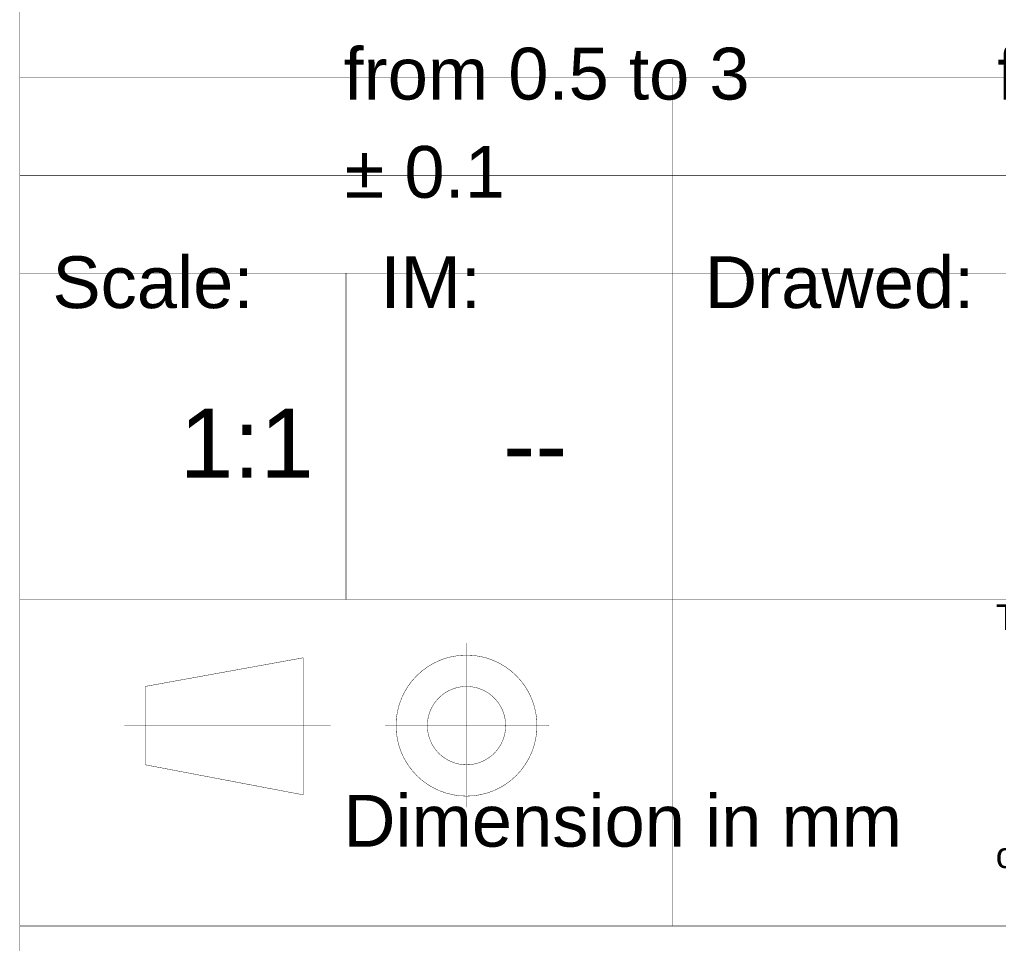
# Model space of a CAD drawing. Header units: inches. Extents: x 0 to 35.2, y -0.7 to 15.9.
# Drawn here: x 30.261 to 31.442, y 0.235 to 1.349 of the extents above; entities that cross this region are included whole.
import ezdxf

# ---------------------------------------------------------------- set-up
doc = ezdxf.new("R2010")
doc.units = ezdxf.units.IN
doc.header["$MEASUREMENT"] = 0
doc.layers.add('Board Outline', color=216, linetype='Continuous')
doc.layers.add('Dimensions', color=6, linetype='Continuous')
doc.styles.add('Arial', font='', dxfattribs={"height": 0.2})
doc.styles.get('Arial').set_extended_font_data('Arial')

msp = doc.modelspace()

# ---------------------------------------------------------------- linework, layer by layer
at = {"layer": 'Board Outline', "const_width": 0.0005}
for points in [[(30.261, -0.5315), (30.261, 15.6175)], [(30.8001, 0.3992), (30.8001, 0.5969)], [(30.4127, 0.5449), (30.603, 0.5794)], [(30.603, 0.4141), (30.603, 0.5794)], [(30.4127, 0.4503), (30.4127, 0.5449)], [(30.3872, 0.4976), (30.6361, 0.4976)], [(30.7018, 0.4976), (30.8995, 0.4976)], [(30.4127, 0.4503), (30.603, 0.4141)]]:
    msp.add_lwpolyline(points, dxfattribs=at)
at = {"layer": 'Board Outline'}
for points, const_width in [([(30.8, 0.5969, 1), (30.8003, 0.5969, 1)], 0.00025), ([(30.6029, 0.5794, 1), (30.6031, 0.5794, 1)], 0.00025), ([(30.6029, 0.5794, 1), (30.6031, 0.5794, 1)], 0.00025), ([(30.8852, 0.4976, 1), (30.7151, 0.4976, 1)], 0.0005), ([(30.4126, 0.5449, 1), (30.4129, 0.5449, 1)], 0.00025), ([(30.4126, 0.5449, 1), (30.4129, 0.5449, 1)], 0.00025), ([(30.8474, 0.4976, 1), (30.7529, 0.4976, 1)], 0.0005), ([(30.3871, 0.4976, 1), (30.3874, 0.4976, 1)], 0.00025), ([(30.636, 0.4976, 1), (30.6362, 0.4976, 1)], 0.00025), ([(30.7017, 0.4976, 1), (30.7019, 0.4976, 1)], 0.00025), ([(30.715, 0.4976, 1), (30.7152, 0.4976, 1)], 0.00025), ([(30.7528, 0.4976, 1), (30.753, 0.4976, 1)], 0.00025), ([(30.8473, 0.4976, 1), (30.8475, 0.4976, 1)], 0.00025), ([(30.8851, 0.4976, 1), (30.8853, 0.4976, 1)], 0.00025), ([(30.8993, 0.4976, 1), (30.8996, 0.4976, 1)], 0.00025), ([(30.4126, 0.4503, 1), (30.4129, 0.4503, 1)], 0.00025), ([(30.4126, 0.4503, 1), (30.4129, 0.4503, 1)], 0.00025), ([(30.6029, 0.4141, 1), (30.6031, 0.4141, 1)], 0.00025), ([(30.6029, 0.4141, 1), (30.6031, 0.4141, 1)], 0.00025), ([(30.8, 0.3992, 1), (30.8003, 0.3992, 1)], 0.00025)]:
    msp.add_lwpolyline(points, format="xyb", close=True, dxfattribs=dict(at, const_width=const_width))
at = {"layer": 'Dimensions', "const_width": 0.0005}
for points in [[(30.261, -0.5315), (30.261, 1.437)], [(30.261, 1.2795), (34.198, 1.2795)], [(31.0484, 0.2559), (31.0484, 1.2795)], [(30.261, 1.1614), (34.198, 1.1614)], [(30.261, 1.0433), (34.9854, 1.0433)], [(30.6547, 0.6496), (30.6547, 1.0433)], [(30.261, 0.6496), (34.9854, 0.6496)], [(30.261, 0.2559), (34.9854, 0.2559)]]:
    msp.add_lwpolyline(points, dxfattribs=at)
at = {"layer": 'Dimensions', "const_width": 0.00025}
for points in [[(30.2609, 1.2795, 1), (30.2612, 1.2795, 1)], [(31.0483, 1.2795, 1), (31.0486, 1.2795, 1)], [(30.2609, 1.1614, 1), (30.2612, 1.1614, 1)], [(30.2609, 1.0433, 1), (30.2612, 1.0433, 1)], [(30.6546, 1.0433, 1), (30.6549, 1.0433, 1)], [(30.2609, 0.6496, 1), (30.2612, 0.6496, 1)], [(30.6546, 0.6496, 1), (30.6549, 0.6496, 1)], [(30.2609, 0.2559, 1), (30.2612, 0.2559, 1)], [(31.0483, 0.2559, 1), (31.0486, 0.2559, 1)]]:
    msp.add_lwpolyline(points, format="xyb", close=True, dxfattribs=at)

# ---------------------------------------------------------------- texts
at = {"layer": 'Board Outline', "style": 'Arial'}
for s, height, p in [('from 0.5 to 3', 0.0625, (30.6517, 1.2528)), ('from 3 to 6', 0.0625, (31.4406, 1.2528)), ('± 0.1', 0.0625, (30.653, 1.1343)), ('Scale:', 0.0625, (30.3004, 1.0012)), ('IM:', 0.0625, (30.6963, 1.0012)), ('Drawed:', 0.0625, (31.0878, 1.0012)), ('1:1', 0.08333, (30.4541, 0.7965)), ('--', 0.08333, (30.8444, 0.7949)), ('The present drawing cannot be', 0.03125, (31.4389, 0.6128)), ('Dimension in mm', 0.0625, (30.6514, 0.3516)), ('own rights according to the law.', 0.03125, (31.4388, 0.3257))]:
    msp.add_text(s, height=height, dxfattribs=at).set_placement(p)

doc.saveas('drawing.dxf')
